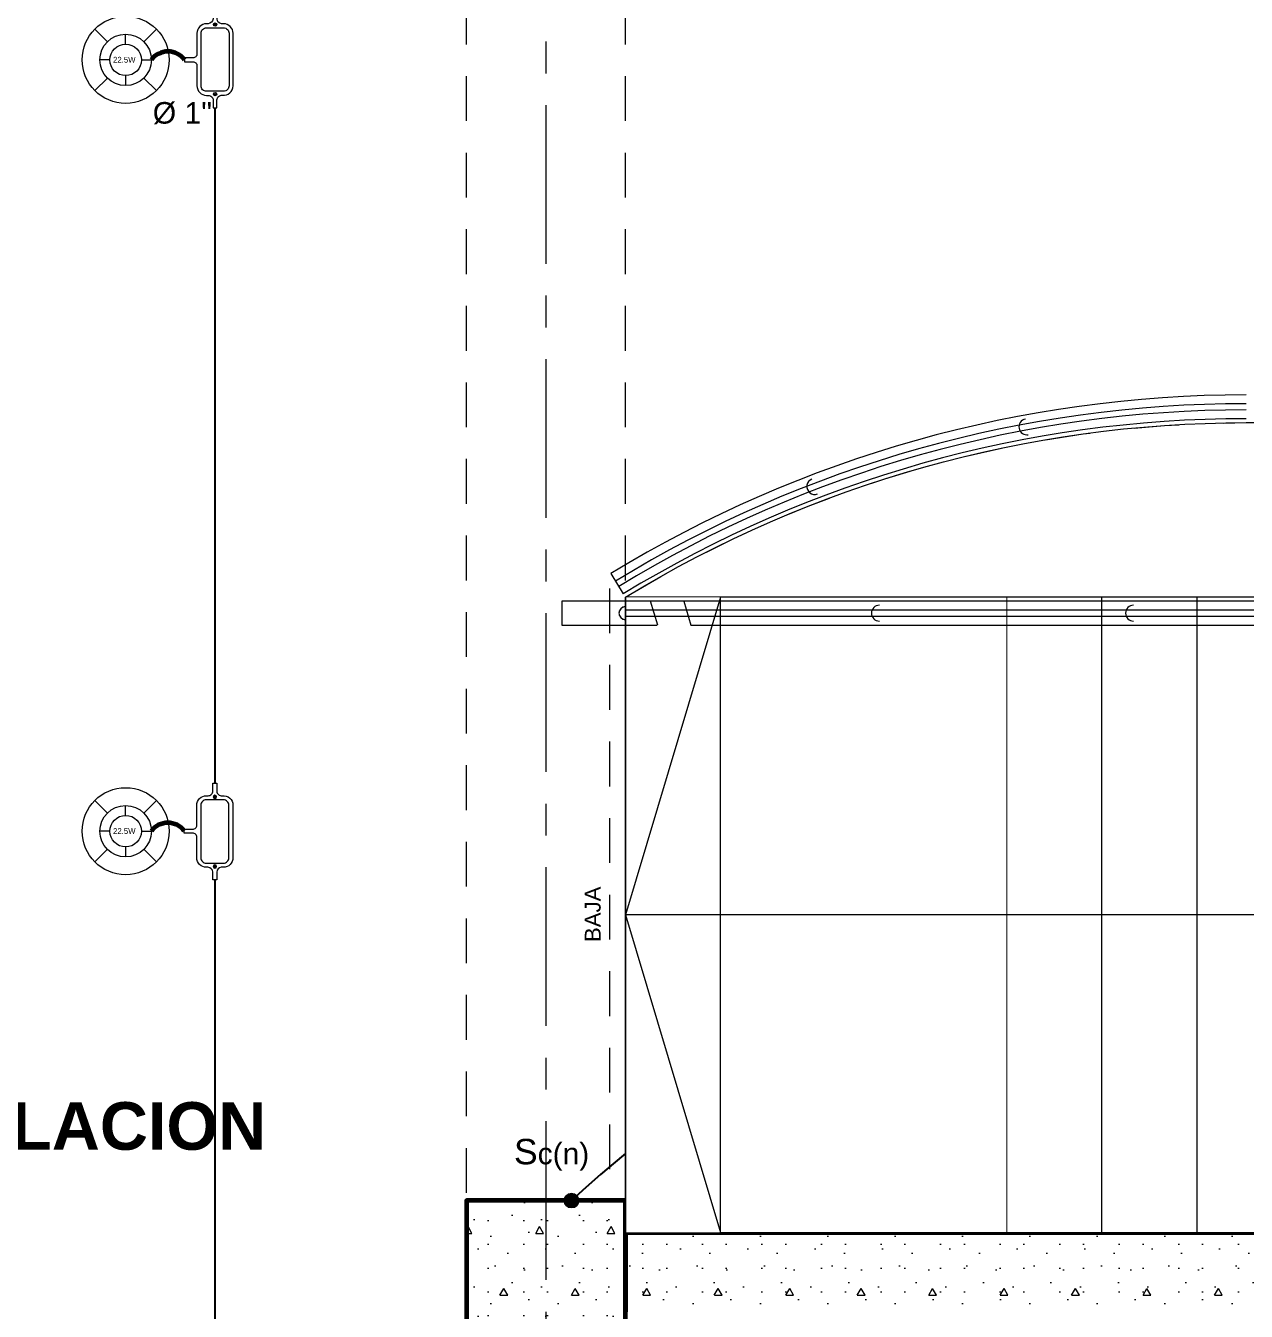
# Model space of a CAD drawing. Header units: inches. Extents: x -38 to 5698, y -33 to 92.
# Drawn here: x 206.682 to 210.525, y 24.501 to 28.55 of the extents above; entities that cross this region are included whole.
import ezdxf
from ezdxf.lldxf.tags import DXFTag

# ---------------------------------------------------------------- set-up
doc = ezdxf.new("R2010")
doc.units = ezdxf.units.IN
doc.header["$MEASUREMENT"] = 0
doc.set_wipeout_variables(frame=1)
for name, pattern in [('ACAD_ISO04W100', [30, 24, -3, 0, -3]), ('CONTINUA', [0]), ('Hidden Line', [0.195611, 0.141111, -0.0545]), ('Línea Oculta', [0.195611, 0.141111, -0.0545]), ('Punto & Raya', [0.65, 0.5, -0.075, 0, -0.075]), ('Raya Pequeña', [0.141111, 0.070556, -0.070556]), ('Rayas', [0.282222, 0.141111, -0.141111]), ('Wipeout_Contour', [1, 0, -1])]:
    doc.linetypes.add(name, pattern=pattern)
for name, color, linetype, lineweight in [('00 IE CKTO TOMAS', 111, 'Rayas', 18), ('01 IE LUM LED EMP DN570B', 3, 'Continuous', 13), ('ALUMBRADO_CONDUIT', 30, 'CONDUIT1', 30), ('ALUMBRADO_PVC', 6, 'PVC1', 30), ('Bancas', 1, 'Continuous', 13), ('Cable Alumbrado', 150, 'Continuous', 30), ('CABLEADO EXT.', 3, 'PVCSUBT', 30), ('Simb_Alumbrado', 140, 'CONTINUA', 30)]:
    doc.layers.add(name, color=color, linetype=linetype, lineweight=lineweight)
for name, color, linetype in [('02 _ ARQ _ ALB _ Ejes Generales', 7, 'Continuous'), ('02 _ ARQ _ ZON _ Espacio.3D', 7, 'Continuous'), ('08 _ STR _ EXT _ 06 Columnas', 7, 'Continuous'), ('08 _ STR _ EXT _ 07 Losa Aligerada', 7, 'Continuous'), ('08 _ STR _ EXT _ 09 Vigas', 7, 'Continuous'), ('08 _ STR _ EXT _ 11 Escaleras', 7, 'Continuous'), ('08 _ STR _ EXT _ 12 Ascensor', 7, 'Continuous'), ('1TEXT', 8, 'Continuous'), ('Interior - CIELO RASSO', 7, 'Continuous'), ('Interior - Escaleras & Barandillas', 7, 'Continuous'), ('Notas - Textos', 7, 'Continuous')]:
    doc.layers.add(name, color=color, linetype=linetype)
doc.styles.add('Annotative', font='arial.ttf')
doc.styles.add('Arial', font='arial.ttf')
doc.styles.add('Estilo_Generado_1', font='swisseb.ttf')
doc.styles.add('Estilo_Generado_3', font='arial.ttf')
doc.styles.add('{18b73a54-fa43-428c-adcb-c1c7bbdf2c84}', font='Simplex.shx')
tags = doc.linetypes.add('CONDUIT1', pattern='A,1,-0.19772,["con",{18b73a54-fa43-428c-adcb-c1c7bbdf2c84},S=0.2,R=0,X=0,Y=-0.065594],-0.593642', length=1.791362).pattern_tags.tags
tags[6] = DXFTag(74, 10)
tags = doc.linetypes.add('PVC1', pattern='A,1,-0.19772,["PVC",{18b73a54-fa43-428c-adcb-c1c7bbdf2c84},S=0.13,R=0,X=0,Y=-0.061851],-0.507647', length=1.705367).pattern_tags.tags
tags[6] = DXFTag(74, 10)
tags = doc.linetypes.add('PVCSUBT', pattern='A,0.6,-0.3,0.6,-0.075691,["PVC",Standard,S=0.2,R=0,X=0,Y=-0.093724],-0.621005', length=2.196696).pattern_tags.tags
tags[10] = DXFTag(74, 10)
pattern_1 = [(0, (185.00002, 3e-09), (0, 0.3897114), [0.024375, -0.200625]), (0, (185.11252, 0.19486), (0, 0.3897114), [0.024375, -0.200625]), (60, (185.00002, 3e-09), (-0.3375, 0.1948557), [0.024375, -0.200625]), (60, (185.22502, 3e-09), (-0.3375, 0.1948557), [0.024375, -0.200625]), (120, (185.0244, 3e-09), (0.3375, 0.1948557), [0.024375, -0.200625]), (120, (185.2494, 3e-09), (0.3375, 0.1948557), [0.024375, -0.200625]), (0, (185.00002, 0.0375), (0, 0.075), [0, -0.075, 0, -0.1125]), (45, (185.03752, 0.0375), (-0.05303301, 0.05303301), [0, -0.05625, 0, -0.09375])]

# ---------------------------------------------------------------- blocks, each defined once
blk = doc.blocks.new('LUMINARIA 2')
at = {"layer": '01 IE LUM LED EMP DN570B'}
for p, q in [((-0.0939, 0.0936), (-0.1589, 0.1584)), ((0.0939, 0.0936), (0.1589, 0.1584)), ((-0.0939, -0.0936), (-0.1589, -0.1584)), ((0.0939, -0.0936), (0.1589, -0.1584))]:
    blk.add_line(p, q, dxfattribs=at)
at = {"layer": '01 IE LUM LED EMP DN570B', "ltscale": 0.4}
for p, q in [((0, 0.0813), (0, 0.1326)), ((-0.0813, 0), (-0.1326, 0)), ((0.0813, 0), (0.1326, 0)), ((0, -0.0813), (0, -0.1326))]:
    blk.add_line(p, q, dxfattribs=at)
at = {"layer": '01 IE LUM LED EMP DN570B'}
for radius in [0.2244, 0.1326]:
    blk.add_circle((0, 0), radius, dxfattribs=at)
at = {"layer": '01 IE LUM LED EMP DN570B', "ltscale": 0.4}
blk.add_circle((0, 0), 0.0813, dxfattribs=at)
at = {"layer": '01 IE LUM LED EMP DN570B', "color": 8, "linetype": 'ByBlock', "lineweight": 80, "insert": (-0.0649, 0.0156), "char_height": 0.03, "width": 0.178585, "attachment_point": 1}
blk.add_mtext('{\\C3;22.5W}', dxfattribs=at)
blk = doc.blocks.new('oval t')
at = {"layer": 'Simb_Alumbrado', "lineweight": 13}
blk.add_lwpolyline([(0.0141, 0.0102, -0.414214), (0.0041, 0.0202), (0.0041, 0.0416), (-0.0056, 0.0416), (-0.0056, 0.0202, -0.414214), (-0.0156, 0.0102), (-0.0659, 0.0102, 0.414214), (-0.0899, -0.0138), (-0.0899, -0.0183, -0.414214), (-0.1019, -0.0303), (-0.1213, -0.0303), (-0.1213, -0.04), (-0.1016, -0.04, -0.451917), (-0.0897, -0.0535, 0.451917), (-0.0659, -0.0805), (0.0659, -0.0805, 0.414214), (0.0899, -0.0566), (0.0899, -0.0512, -0.398753), (0.1019, -0.0401), (0.1213, -0.0401), (0.1213, -0.0304), (0.1019, -0.0304, -0.368669), (0.0899, -0.0176), (0.0899, -0.0138, 0.414214), (0.0659, 0.0102), (0.0141, 0.0102)], format="xyb", dxfattribs=at)
blk.add_lwpolyline([(-0.0659, 0), (0.0659, 0, -0.414214), (0.0797, -0.0138), (0.0797, -0.0566, -0.414214), (0.0659, -0.0703), (-0.0659, -0.0703, -0.414214), (-0.0797, -0.0566), (-0.0797, -0.0138, -0.414214)], format="xyb", close=True, dxfattribs=at)
for points in [[(-0.0869, -0.031), (-0.0869, -0.0394)], [(0.0879, -0.031), (0.0879, -0.0394)], [(-0.0911, -0.0352), (-0.0828, -0.0352)], [(0.0837, -0.0352), (0.0921, -0.0352)]]:
    blk.add_lwpolyline(points, dxfattribs=at)
for centre in [(-0.0869, -0.0352), (0.0879, -0.0352)]:
    blk.add_circle(centre, 0.00419, dxfattribs=at)
blk = doc.blocks.new('ii3t')
at = {"layer": 'Simb_Alumbrado', "lineweight": 5}
h = blk.add_hatch(color=3, dxfattribs=at)
edge = h.paths.add_edge_path()
edge.add_arc((0, 0), 0.0164, 0, 360)
blk.add_circle((0, 0), 0.0164, dxfattribs=at)

msp = doc.modelspace()

# ---------------------------------------------------------------- linework, layer by layer
at = {"layer": '02 _ ARQ _ ALB _ Ejes Generales', "color": 251, "linetype": 'Punto & Raya', "lineweight": 13}
msp.add_line((208.32, 45.9), (208.32, 2.05), dxfattribs=at)
at = {"layer": '02 _ ARQ _ ZON _ Espacio.3D', "color": 254, "linetype": 'Continuous', "lineweight": 0, "flags": 128}
msp.add_lwpolyline([(208.07, 22.25), (208.07, 22.7), (208.57, 22.7), (208.57, 24.4), (208.07, 24.4), (208.07, 24.85), (208.57, 24.85), (208.57, 26.75, -0.137976), (210.5251, 27.3), (224.32, 27.3, -1), (224.32, 19.8), (210.5251, 19.8, -0.137981), (208.57, 20.35), (208.57, 22.25)], format="xyb", close=True, dxfattribs=at)
at = {"layer": '08 _ STR _ EXT _ 09 Vigas', "color": 251, "linetype": 'Hidden Line', "lineweight": 13}
msp.add_line((208.07, 17.4), (208.07, 29.7), dxfattribs=at)
at = {"layer": 'ALUMBRADO_CONDUIT', "color": 30, "lineweight": 30, "ltscale": 0.4, "true_color": 0xf26722}
for p, q in [((207.2781, 26.1646), (207.2781, 28.2913)), ((207.2781, 23.7355), (207.2781, 25.8603))]:
    msp.add_line(p, q, dxfattribs=at)
at = {"layer": 'CABLEADO EXT.', "color": 3, "lineweight": 80}
for centre, radius, start, end in [((207.1297, 28.4043), 0.0646, 36.2234, 143.7766), ((207.1294, 25.9758), 0.0641, 36.0183, 143.9817)]:
    msp.add_arc(centre, radius, start, end, dxfattribs=at)
at = {"layer": 'Interior - CIELO RASSO', "color": 251, "linetype": 'Línea Oculta', "lineweight": 13, "flags": 128}
msp.add_lwpolyline([(208.52, 26.7779), (208.52, 24.85)], dxfattribs=at)
at = {"layer": 'Interior - Escaleras & Barandillas', "color": 161, "linetype": 'Continuous', "lineweight": 13}
msp.add_line((208.37, 26.7375), (208.37, 26.6625), dxfattribs=at)
msp.add_line((208.37, 26.7375), (208.37, 26.6625), dxfattribs=at)
at = {"layer": 'Interior - Escaleras & Barandillas', "color": 161, "linetype": 'Raya Pequeña', "lineweight": 13}
msp.add_line((208.37, 26.7375), (208.37, 26.6625), dxfattribs=at)
at = {"layer": 'Interior - Escaleras & Barandillas', "color": 161, "linetype": 'Continuous', "lineweight": 13, "flags": 128}
for points in [[(209.8297, 27.3113, 1), (209.8388, 27.2621)], [(209.1575, 27.1222, 1), (209.1754, 27.0755)]]:
    msp.add_lwpolyline(points, format="xyb", dxfattribs=at)
at = {"layer": 'Interior - Escaleras & Barandillas', "color": 161, "linetype": 'Continuous', "lineweight": 13}
for radius in [3.8376, 3.8098, 3.7903]:
    msp.add_arc((210.5251, 23.5499), radius, 90.0002, 121.4235, dxfattribs=at)

# ---------------------------------------------------------------- block references
at = {"layer": '01 IE LUM LED EMP DN570B', "xscale": 0.6105334384153049, "yscale": 0.6105334384153049, "zscale": 0.6105334384153049}
for p in [(206.9966, 28.4425), (206.9966, 26.0134)]:
    msp.add_blockref('LUMINARIA 2', p, dxfattribs=at)
at = {"layer": 'Bancas', "color": 252, "true_color": 0x939598, "yscale": 1.253906979044094, "zscale": 1.253906979044094, "rotation": 90}
for p, xscale in [((207.234, 28.4435), 1.253906979044094), ((207.2334, 26.0124), -1.253906979044094)]:
    msp.add_blockref('oval t', p, dxfattribs=dict(at, xscale=xscale))
at = {"layer": 'Cable Alumbrado', "lineweight": 0, "xscale": 1.404578189384958, "yscale": 1.404578189384958, "zscale": 1.404578189384958}
msp.add_blockref('ii3t', (208.4005, 24.85), dxfattribs=at)

# ---------------------------------------------------------------- texts
at = {"layer": '00 IE CKTO TOMAS', "insert": (208.2194, 24.944), "char_height": 0.08, "width": 0.768045, "attachment_point": 7, "style": 'Annotative'}
msp.add_mtext('S{\\H0.84375x;c(n)}', dxfattribs=at)
at = {"layer": '08 _ STR _ EXT _ 11 Escaleras', "color": 161, "lineweight": 13, "insert": (208.4676, 25.6643), "char_height": 0.05, "attachment_point": 4, "rotation": 90, "style": 'Estilo_Generado_3'}
msp.add_mtext('\\A1;{\\pql;\\fArial|b0|i0|c0|p34;BAJA}', dxfattribs=at)
at = {"layer": '1TEXT', "color": 50, "linetype": 'Continuous', "style": 'Arial'}
msp.add_text('%%C 1"', height=0.06788, rotation=0, dxfattribs=at).set_placement((207.082, 28.2417, 0))
at = {"layer": 'Notas - Textos', "color": 251, "linetype": 'Continuous', "lineweight": 13, "insert": (206.7059, 25.16), "char_height": 0.15, "attachment_point": 2, "style": 'Estilo_Generado_1'}
msp.add_mtext('\\A1;{\\pqc;\\fSwis721 Ex BT|b1|i0|c0|p34;CIRCULACION}', dxfattribs=at)

# ---------------------------------------------------------------- next in the draw order: wipeouts: each hides what was drawn before it
at = {"color": 254, "linetype": 'Wipeout_Contour', "lineweight": 0, "ltscale": 6532.365682}
msp.add_wipeout([(208.57, 24.75), (210.97, 24.75), (210.97, 26.75), (208.57, 26.75)], dxfattribs=at).dxf.layer = '08 _ STR _ EXT _ 11 Escaleras'

# ---------------------------------------------------------------- next in the draw order: linework, layer by layer
at = {"layer": '08 _ STR _ EXT _ 11 Escaleras', "color": 161, "linetype": 'Continuous', "lineweight": 13}
for p, q in [((208.57, 26.75), (208.57, 24.75)), ((210.97, 26.75), (208.57, 26.75)), ((208.57, 24.75), (212.97, 24.75))]:
    msp.add_line(p, q, dxfattribs=at)

# ---------------------------------------------------------------- next in the draw order: wipeouts: each hides what was drawn before it
at = {"color": 254, "linetype": 'Wipeout_Contour', "lineweight": 0, "ltscale": 6535.365328}
msp.add_wipeout([(210.37, 26.75), (210.37, 24.75), (210.67, 24.75), (210.67, 26.75)], dxfattribs=at).dxf.layer = '08 _ STR _ EXT _ 11 Escaleras'

# ---------------------------------------------------------------- next in the draw order: linework, layer by layer
at = {"layer": '08 _ STR _ EXT _ 11 Escaleras', "color": 167, "linetype": 'Continuous', "lineweight": 18}
msp.add_line((210.37, 26.75), (210.37, 24.75), dxfattribs=at)

# ---------------------------------------------------------------- next in the draw order: wipeouts: each hides what was drawn before it
at = {"color": 254, "linetype": 'Wipeout_Contour', "lineweight": 0, "ltscale": 6534.165478}
msp.add_wipeout([(210.07, 24.75), (210.37, 24.75), (210.37, 26.75), (210.07, 26.75)], dxfattribs=at).dxf.layer = '08 _ STR _ EXT _ 11 Escaleras'

# ---------------------------------------------------------------- next in the draw order: linework, layer by layer
at = {"layer": '08 _ STR _ EXT _ 11 Escaleras', "color": 167, "linetype": 'Continuous', "lineweight": 18}
msp.add_line((210.07, 26.75), (210.07, 24.75), dxfattribs=at)
at = {"layer": '08 _ STR _ EXT _ 11 Escaleras', "color": 161, "linetype": 'ACAD_ISO04W100', "lineweight": 13}
msp.add_line((210.37, 26.75), (210.37, 24.75), dxfattribs=at)

# ---------------------------------------------------------------- next in the draw order: wipeouts: each hides what was drawn before it
at = {"color": 254, "linetype": 'Wipeout_Contour', "lineweight": 0, "ltscale": 6532.965627}
msp.add_wipeout([(209.77, 24.75), (210.07, 24.75), (210.07, 26.75), (209.77, 26.75)], dxfattribs=at).dxf.layer = '08 _ STR _ EXT _ 11 Escaleras'

# ---------------------------------------------------------------- next in the draw order: linework, layer by layer
at = {"layer": '08 _ STR _ EXT _ 11 Escaleras', "color": 167, "linetype": 'Continuous', "lineweight": 18}
msp.add_line((209.77, 26.75), (209.77, 24.75), dxfattribs=at)
at = {"layer": '08 _ STR _ EXT _ 11 Escaleras', "color": 161, "linetype": 'ACAD_ISO04W100', "lineweight": 13}
msp.add_line((210.07, 26.75), (210.07, 24.75), dxfattribs=at)

# ---------------------------------------------------------------- next in the draw order: wipeouts: each hides what was drawn before it
at = {"color": 254, "linetype": 'Wipeout_Contour', "lineweight": 0, "ltscale": 6531.765777}
msp.add_wipeout([(209.47, 24.75), (209.77, 24.75), (209.77, 26.75), (209.47, 26.75)], dxfattribs=at).dxf.layer = '08 _ STR _ EXT _ 11 Escaleras'

# ---------------------------------------------------------------- next in the draw order: linework, layer by layer
at = {"layer": '08 _ STR _ EXT _ 11 Escaleras', "color": 167, "linetype": 'Continuous', "lineweight": 18}
msp.add_line((209.47, 26.75), (209.47, 24.75), dxfattribs=at)

# ---------------------------------------------------------------- next in the draw order: wipeouts: each hides what was drawn before it
at = {"color": 254, "linetype": 'Wipeout_Contour', "lineweight": 0, "ltscale": 6530.565926}
msp.add_wipeout([(209.17, 24.75), (209.47, 24.75), (209.47, 26.75), (209.17, 26.75)], dxfattribs=at).dxf.layer = '08 _ STR _ EXT _ 11 Escaleras'

# ---------------------------------------------------------------- next in the draw order: linework, layer by layer
at = {"layer": '08 _ STR _ EXT _ 11 Escaleras', "color": 167, "linetype": 'Continuous', "lineweight": 18}
msp.add_line((209.17, 26.75), (209.17, 24.75), dxfattribs=at)
at = {"layer": '08 _ STR _ EXT _ 11 Escaleras', "color": 161, "linetype": 'ACAD_ISO04W100', "lineweight": 13}
msp.add_line((209.47, 26.75), (209.47, 24.75), dxfattribs=at)

# ---------------------------------------------------------------- next in the draw order: wipeouts: each hides what was drawn before it
at = {"color": 254, "linetype": 'Wipeout_Contour', "lineweight": 0, "ltscale": 6529.366076}
msp.add_wipeout([(208.87, 24.75), (209.17, 24.75), (209.17, 26.75), (208.87, 26.75)], dxfattribs=at).dxf.layer = '08 _ STR _ EXT _ 11 Escaleras'

# ---------------------------------------------------------------- next in the draw order: linework, layer by layer
at = {"layer": '08 _ STR _ EXT _ 11 Escaleras', "color": 167, "linetype": 'Continuous', "lineweight": 18}
msp.add_line((208.87, 26.75), (208.87, 24.75), dxfattribs=at)

# ---------------------------------------------------------------- next in the draw order: wipeouts: each hides what was drawn before it
at = {"color": 254, "linetype": 'Wipeout_Contour', "lineweight": 0, "ltscale": 6528.166225}
msp.add_wipeout([(208.57, 24.75), (208.87, 24.75), (208.87, 26.75), (208.57, 26.75)], dxfattribs=at).dxf.layer = '08 _ STR _ EXT _ 11 Escaleras'

# ---------------------------------------------------------------- next in the draw order: hatches: boundary and pattern name
at = {"layer": '08 _ STR _ EXT _ 06 Columnas', "linetype": 'Continuous', "lineweight": 9}
h = msp.add_hatch(dxfattribs=at)
h.set_pattern_fill('HORMIGÓN_EN_MASA_0002', style=0, pattern_type=2)
h.set_pattern_definition(pattern_1)
h.paths.add_polyline_path([(208.07, 24.4), (208.57, 24.4), (208.57, 24.85), (208.07, 24.85)])
at = {"layer": '08 _ STR _ EXT _ 12 Ascensor', "linetype": 'Continuous', "lineweight": 9}
h = msp.add_hatch(dxfattribs=at)
h.set_pattern_fill('HORMIGÓN_EN_MASA_0002', style=0, pattern_type=2)
h.set_pattern_definition(pattern_1)
h.paths.add_polyline_path([(210.72, 24.75), (208.57, 24.75), (208.57, 24.5), (210.72, 24.5)])

# ---------------------------------------------------------------- next in the draw order: linework, layer by layer
at = {"layer": '08 _ STR _ EXT _ 06 Columnas', "color": 7, "linetype": 'Continuous', "lineweight": 80, "flags": 128}
msp.add_lwpolyline([(208.07, 24.4), (208.57, 24.4), (208.57, 24.85), (208.07, 24.85)], close=True, dxfattribs=at)
at = {"layer": '08 _ STR _ EXT _ 07 Losa Aligerada', "color": 254, "linetype": 'Rayas', "lineweight": 18, "flags": 128}
msp.add_lwpolyline([(210.5251, 19.8, -0.137981), (208.57, 20.35), (208.57, 22.3499), (208.57, 22.6), (208.57, 24.5), (208.57, 24.7499), (208.57, 26.75, -0.137981), (210.5251, 27.3), (224.32, 27.3, -1), (224.32, 19.8)], format="xyb", close=True, dxfattribs=at)
at = {"layer": '08 _ STR _ EXT _ 07 Losa Aligerada', "color": 254, "linetype": 'Continuous', "lineweight": 18, "flags": 128}
msp.add_lwpolyline([(208.57, 20.35), (208.57, 22.3499), (208.57, 22.6), (208.57, 24.5), (208.57, 24.7499), (208.57, 26.75, -0.137981), (210.5251, 27.3), (224.32, 27.3, -1), (224.32, 19.8), (210.5251, 19.8, -0.137981)], format="xyb", close=True, dxfattribs=at)
at = {"layer": '08 _ STR _ EXT _ 09 Vigas', "color": 251, "linetype": 'Hidden Line', "lineweight": 13}
msp.add_line((208.57, 17.4), (208.57, 29.7), dxfattribs=at)
at = {"layer": '08 _ STR _ EXT _ 11 Escaleras', "color": 167, "linetype": 'Continuous', "lineweight": 18}
for p, q in [((210.97, 26.75), (208.57, 26.75)), ((208.57, 26.75), (208.57, 24.75)), ((208.87, 26.75), (208.57, 25.75)), ((210.97, 25.75), (208.57, 25.75)), ((208.57, 25.75), (208.87, 24.75)), ((208.57, 24.75), (212.97, 24.75))]:
    msp.add_line(p, q, dxfattribs=at)
at = {"layer": '08 _ STR _ EXT _ 11 Escaleras', "color": 161, "linetype": 'ACAD_ISO04W100', "lineweight": 13}
msp.add_line((208.57, 26.75), (208.57, 24.75), dxfattribs=at)
at = {"layer": '08 _ STR _ EXT _ 12 Ascensor', "color": 7, "linetype": 'Continuous', "lineweight": 80, "flags": 128}
for points in [[(208.57, 24.75), (210.97, 24.75)], [(208.57, 24.75), (208.57, 24.5)]]:
    msp.add_lwpolyline(points, dxfattribs=at)
at = {"layer": 'ALUMBRADO_PVC', "linetype": 'PVC1', "ltscale": 0.4}
msp.add_arc((210.9675, 22.0867), 3.7717, 74.5854, 132.8906, dxfattribs=at)
at = {"layer": 'Interior - CIELO RASSO', "color": 251, "linetype": 'Línea Oculta', "lineweight": 13, "flags": 128}
msp.add_lwpolyline([(208.57, 24.85), (208.57, 26.75)], dxfattribs=at)
at = {"layer": 'Interior - Escaleras & Barandillas', "color": 161, "linetype": 'Continuous', "lineweight": 13}
for p, q in [((208.5244, 26.8247), (208.5635, 26.7607)), ((208.6493, 26.7375), (208.37, 26.7375)), ((208.6718, 26.6625), (208.6493, 26.7375)), ((208.37, 26.6625), (208.6718, 26.6625))]:
    msp.add_line(p, q, dxfattribs=at)
at = {"layer": 'Interior - Escaleras & Barandillas', "color": 167, "linetype": 'Continuous', "lineweight": 18, "flags": 128}
msp.add_lwpolyline([(208.57, 26.72, 1), (208.57, 26.68, 1)], format="xyb", dxfattribs=at)
at = {"layer": 'Interior - Escaleras & Barandillas', "color": 161, "linetype": 'Continuous', "lineweight": 13, "flags": 128}
msp.add_lwpolyline([(208.6577, 26.7098), (208.57, 26.7098), (208.57, 26.6903), (208.6635, 26.6903)], dxfattribs=at)
at = {"layer": 'Interior - Escaleras & Barandillas', "color": 161, "linetype": 'Continuous', "lineweight": 13}
msp.add_arc((210.5251, 23.5499), 3.7626, 90.0002, 121.4235, dxfattribs=at)

# ---------------------------------------------------------------- next in the draw order: texts
at = {"layer": '08 _ STR _ EXT _ 11 Escaleras', "color": 161, "lineweight": 13, "insert": (208.7926, 26.5741), "char_height": 0.05, "attachment_point": 4, "rotation": 90, "style": 'Estilo_Generado_3'}
msp.add_mtext('\\A1;{\\pql;\\fArial|b0|i0|c0|p34;26}', dxfattribs=at)

# ---------------------------------------------------------------- next in the draw order: wipeouts: each hides what was drawn before it
at = {"color": 254, "linetype": 'Wipeout_Contour', "lineweight": 0, "ltscale": 3313.920002}
msp.add_wipeout([(208.87, 24.75), (209.17, 24.75), (209.17, 26.75), (208.87, 26.75)], dxfattribs=at).dxf.layer = '08 _ STR _ EXT _ 11 Escaleras'
at = {"color": 254, "linetype": 'Wipeout_Contour', "lineweight": 0, "ltscale": 3316.318841}
msp.add_wipeout([(209.47, 24.75), (209.77, 24.75), (209.77, 26.75), (209.47, 26.75)], dxfattribs=at).dxf.layer = '08 _ STR _ EXT _ 11 Escaleras'
at = {"color": 254, "linetype": 'Wipeout_Contour', "lineweight": 0, "ltscale": 3319.917103}
msp.add_wipeout([(210.37, 26.75), (210.37, 24.75), (210.67, 24.75), (210.67, 26.75)], dxfattribs=at).dxf.layer = '08 _ STR _ EXT _ 11 Escaleras'

# ---------------------------------------------------------------- next in the draw order: linework, layer by layer
at = {"layer": '08 _ STR _ EXT _ 11 Escaleras', "color": 161, "linetype": 'ACAD_ISO04W100', "lineweight": 13}
msp.add_line((208.87, 26.75), (208.87, 24.75), dxfattribs=at)

# ---------------------------------------------------------------- next in the draw order: texts
at = {"layer": '08 _ STR _ EXT _ 11 Escaleras', "color": 161, "lineweight": 13, "char_height": 0.05, "attachment_point": 4, "rotation": 90, "style": 'Estilo_Generado_3'}
for s, insert in [('\\A1;{\\pql;\\fArial|b0|i0|c0|p34;25}', (209.0926, 26.5741)), ('\\A1;{\\pql;\\fArial|b0|i0|c0|p34;23}', (209.6926, 26.5741))]:
    msp.add_mtext(s, dxfattribs=dict(at, insert=insert))

# ---------------------------------------------------------------- next in the draw order: wipeouts: each hides what was drawn before it
at = {"color": 254, "linetype": 'Wipeout_Contour', "lineweight": 0, "ltscale": 3315.119421}
msp.add_wipeout([(209.17, 24.75), (209.47, 24.75), (209.47, 26.75), (209.17, 26.75)], dxfattribs=at).dxf.layer = '08 _ STR _ EXT _ 11 Escaleras'
at = {"color": 254, "linetype": 'Wipeout_Contour', "lineweight": 0, "ltscale": 3317.518262}
msp.add_wipeout([(209.77, 24.75), (210.07, 24.75), (210.07, 26.75), (209.77, 26.75)], dxfattribs=at).dxf.layer = '08 _ STR _ EXT _ 11 Escaleras'

# ---------------------------------------------------------------- next in the draw order: linework, layer by layer
at = {"layer": '08 _ STR _ EXT _ 11 Escaleras', "color": 161, "linetype": 'ACAD_ISO04W100', "lineweight": 13}
for p, q in [((209.17, 24.75), (209.17, 26.75)), ((209.77, 24.75), (209.77, 26.75))]:
    msp.add_line(p, q, dxfattribs=at)

# ---------------------------------------------------------------- next in the draw order: texts
at = {"layer": '08 _ STR _ EXT _ 11 Escaleras', "color": 161, "lineweight": 13, "insert": (209.3921, 26.5741), "char_height": 0.05, "attachment_point": 4, "rotation": 90, "style": 'Estilo_Generado_3'}
msp.add_mtext('\\A1;{\\pql;\\fArial|b0|i0|c0|p34;24}', dxfattribs=at)

# ---------------------------------------------------------------- next in the draw order: wipeouts: each hides what was drawn before it
at = {"color": 254, "linetype": 'Wipeout_Contour', "lineweight": 0, "ltscale": 3312.720583}
msp.add_wipeout([(208.57, 24.75), (208.87, 24.75), (208.87, 26.75), (208.57, 26.75)], dxfattribs=at).dxf.layer = '08 _ STR _ EXT _ 11 Escaleras'
at = {"color": 254, "linetype": 'Wipeout_Contour', "lineweight": 0, "ltscale": 3318.717682}
msp.add_wipeout([(210.07, 24.75), (210.37, 24.75), (210.37, 26.75), (210.07, 26.75)], dxfattribs=at).dxf.layer = '08 _ STR _ EXT _ 11 Escaleras'

# ---------------------------------------------------------------- next in the draw order: linework, layer by layer
at = {"layer": '08 _ STR _ EXT _ 11 Escaleras', "color": 161, "linetype": 'ACAD_ISO04W100', "lineweight": 13}
for p, q in [((210.97, 26.75), (208.57, 26.75)), ((208.87, 26.75), (208.57, 25.75)), ((210.97, 25.75), (208.57, 25.75)), ((208.57, 25.75), (208.87, 24.75)), ((208.57, 24.75), (212.97, 24.75))]:
    msp.add_line(p, q, dxfattribs=at)
at = {"layer": '08 _ STR _ EXT _ 11 Escaleras', "color": 161, "linetype": 'Continuous', "lineweight": 13}
msp.add_line((208.57, 26.75), (208.57, 24.75), dxfattribs=at)
at = {"layer": 'Interior - Escaleras & Barandillas', "color": 161, "linetype": 'Continuous', "lineweight": 13}
msp.add_line((208.37, 26.6625), (210.97, 26.6625), dxfattribs=at)

# ---------------------------------------------------------------- next in the draw order: texts
at = {"layer": '08 _ STR _ EXT _ 11 Escaleras', "color": 161, "lineweight": 13, "insert": (210.2921, 26.5741), "char_height": 0.05, "attachment_point": 4, "rotation": 90, "style": 'Estilo_Generado_3'}
msp.add_mtext('\\A1;{\\pql;\\fArial|b0|i0|c0|p34;21}', dxfattribs=at)

# ---------------------------------------------------------------- next in the draw order: wipeouts: each hides what was drawn before it
at = {"color": 254, "linetype": 'Wipeout_Contour', "lineweight": 0, "ltscale": 3317.518261}
msp.add_wipeout([(209.77, 26.75), (209.77, 24.75), (210.07, 24.75), (210.07, 26.75)], dxfattribs=at).dxf.layer = '08 _ STR _ EXT _ 11 Escaleras'

# ---------------------------------------------------------------- next in the draw order: linework, layer by layer
at = {"layer": '08 _ STR _ EXT _ 11 Escaleras', "color": 161, "linetype": 'Continuous', "lineweight": 13}
msp.add_line((210.97, 26.75), (208.57, 26.75), dxfattribs=at)

# ---------------------------------------------------------------- next in the draw order: texts
at = {"layer": '08 _ STR _ EXT _ 11 Escaleras', "color": 161, "lineweight": 13, "insert": (209.9921, 26.5741), "char_height": 0.05, "attachment_point": 4, "rotation": 90, "style": 'Estilo_Generado_3'}
msp.add_mtext('\\A1;{\\pql;\\fArial|b0|i0|c0|p34;22}', dxfattribs=at)

# ---------------------------------------------------------------- next in the draw order: wipeouts: each hides what was drawn before it
at = {"color": 254, "linetype": 'Wipeout_Contour', "lineweight": 0, "ltscale": 3316.918476}
msp.add_wipeout([(210.97, 26.75), (208.57, 26.75), (208.57, 24.75), (210.97, 24.75)], dxfattribs=at).dxf.layer = '08 _ STR _ EXT _ 11 Escaleras'

# ---------------------------------------------------------------- next in the draw order: linework, layer by layer
at = {"layer": '08 _ STR _ EXT _ 11 Escaleras', "color": 167, "linetype": 'Continuous', "lineweight": 18}
for p, q in [((209.17, 24.75), (209.17, 26.75)), ((209.47, 24.75), (209.47, 26.75)), ((209.77, 26.75), (209.77, 24.75))]:
    msp.add_line(p, q, dxfattribs=at)
at = {"layer": '08 _ STR _ EXT _ 11 Escaleras', "color": 161, "linetype": 'Continuous', "lineweight": 13}
msp.add_line((208.57, 24.75), (210.97, 24.75), dxfattribs=at)

# ---------------------------------------------------------------- next in the draw order: wipeouts: each hides what was drawn before it
at = {"color": 254, "linetype": 'Wipeout_Contour', "lineweight": 0, "ltscale": 3315.119421}
msp.add_wipeout([(209.17, 26.75), (209.17, 24.75), (209.47, 24.75), (209.47, 26.75)], dxfattribs=at).dxf.layer = '08 _ STR _ EXT _ 11 Escaleras'
at = {"color": 254, "linetype": 'Wipeout_Contour', "lineweight": 0, "ltscale": 3319.917103}
msp.add_wipeout([(210.37, 26.75), (210.37, 24.75), (210.67, 24.75), (210.67, 26.75)], dxfattribs=at).dxf.layer = '08 _ STR _ EXT _ 11 Escaleras'

# ---------------------------------------------------------------- next in the draw order: linework, layer by layer
at = {"layer": 'Interior - Escaleras & Barandillas', "color": 161, "linetype": 'Continuous', "lineweight": 13, "flags": 128}
msp.add_lwpolyline([(209.37, 26.725, 1), (209.37, 26.675, 1)], format="xyb", dxfattribs=at)

# ---------------------------------------------------------------- next in the draw order: wipeouts: each hides what was drawn before it
at = {"color": 254, "linetype": 'Wipeout_Contour', "lineweight": 0, "ltscale": 3313.920002}
msp.add_wipeout([(208.87, 26.75), (208.87, 24.75), (209.17, 24.75), (209.17, 26.75)], dxfattribs=at).dxf.layer = '08 _ STR _ EXT _ 11 Escaleras'
at = {"color": 254, "linetype": 'Wipeout_Contour', "lineweight": 0, "ltscale": 3316.318841}
msp.add_wipeout([(209.77, 26.75), (209.47, 26.75), (209.47, 24.75), (209.77, 24.75)], dxfattribs=at).dxf.layer = '08 _ STR _ EXT _ 11 Escaleras'
at = {"color": 254, "linetype": 'Wipeout_Contour', "lineweight": 0, "ltscale": 3318.717682}
msp.add_wipeout([(210.07, 26.75), (210.07, 24.75), (210.37, 24.75), (210.37, 26.75)], dxfattribs=at).dxf.layer = '08 _ STR _ EXT _ 11 Escaleras'

# ---------------------------------------------------------------- next in the draw order: linework, layer by layer
at = {"layer": '08 _ STR _ EXT _ 11 Escaleras', "color": 167, "linetype": 'Continuous', "lineweight": 18}
for p, q in [((210.67, 26.75), (208.57, 26.75)), ((210.07, 24.75), (210.07, 26.75)), ((210.37, 24.75), (210.37, 26.75)), ((208.57, 24.75), (210.67, 24.75))]:
    msp.add_line(p, q, dxfattribs=at)
at = {"layer": 'Interior - Escaleras & Barandillas', "color": 161, "linetype": 'Continuous', "lineweight": 13, "flags": 128}
msp.add_lwpolyline([(210.17, 26.725, 1), (210.17, 26.675, 1)], format="xyb", dxfattribs=at)

# ---------------------------------------------------------------- next in the draw order: wipeouts: each hides what was drawn before it
at = {"color": 254, "linetype": 'Wipeout_Contour', "lineweight": 0, "ltscale": 3312.720583}
msp.add_wipeout([(208.57, 26.75), (208.57, 24.75), (208.87, 24.75), (208.87, 26.75)], dxfattribs=at).dxf.layer = '08 _ STR _ EXT _ 11 Escaleras'

# ---------------------------------------------------------------- next in the draw order: linework, layer by layer
at = {"layer": '08 _ STR _ EXT _ 11 Escaleras', "color": 167, "linetype": 'Continuous', "lineweight": 18}
for p, q in [((208.57, 26.75), (208.57, 24.75)), ((208.87, 26.75), (208.57, 25.75)), ((208.87, 24.75), (208.87, 26.75)), ((210.97, 25.75), (208.57, 25.75)), ((208.57, 25.75), (208.87, 24.75))]:
    msp.add_line(p, q, dxfattribs=at)
at = {"layer": 'Interior - Escaleras & Barandillas', "color": 161, "linetype": 'Continuous', "lineweight": 13}
for p, q in [((210.97, 26.7375), (208.37, 26.7375)), ((210.97, 26.7375), (208.7538, 26.7375)), ((208.7538, 26.7375), (208.7763, 26.6625)), ((208.57, 26.7098), (208.57, 26.6903)), ((210.97, 26.7098), (208.57, 26.7098)), ((208.57, 26.6903), (210.97, 26.6903)), ((210.97, 26.7098), (208.7621, 26.7098)), ((208.7679, 26.6903), (210.97, 26.6903)), ((208.7763, 26.6625), (210.97, 26.6625))]:
    msp.add_line(p, q, dxfattribs=at)
at = {"layer": 'Interior - Escaleras & Barandillas', "color": 161, "linetype": 'Raya Pequeña', "lineweight": 13}
for p, q in [((208.6493, 26.7375), (208.37, 26.7375)), ((208.6718, 26.6625), (208.6493, 26.7375)), ((208.37, 26.6625), (208.6718, 26.6625))]:
    msp.add_line(p, q, dxfattribs=at)
at = {"layer": 'Interior - Escaleras & Barandillas', "color": 161, "linetype": 'Raya Pequeña', "lineweight": 13, "flags": 128}
msp.add_lwpolyline([(208.57, 26.72, 1), (208.57, 26.68, 1)], format="xyb", dxfattribs=at)
msp.add_lwpolyline([(208.6577, 26.7098), (208.57, 26.7098), (208.57, 26.6903), (208.6635, 26.6903)], dxfattribs=at)

doc.saveas('drawing.dxf')
